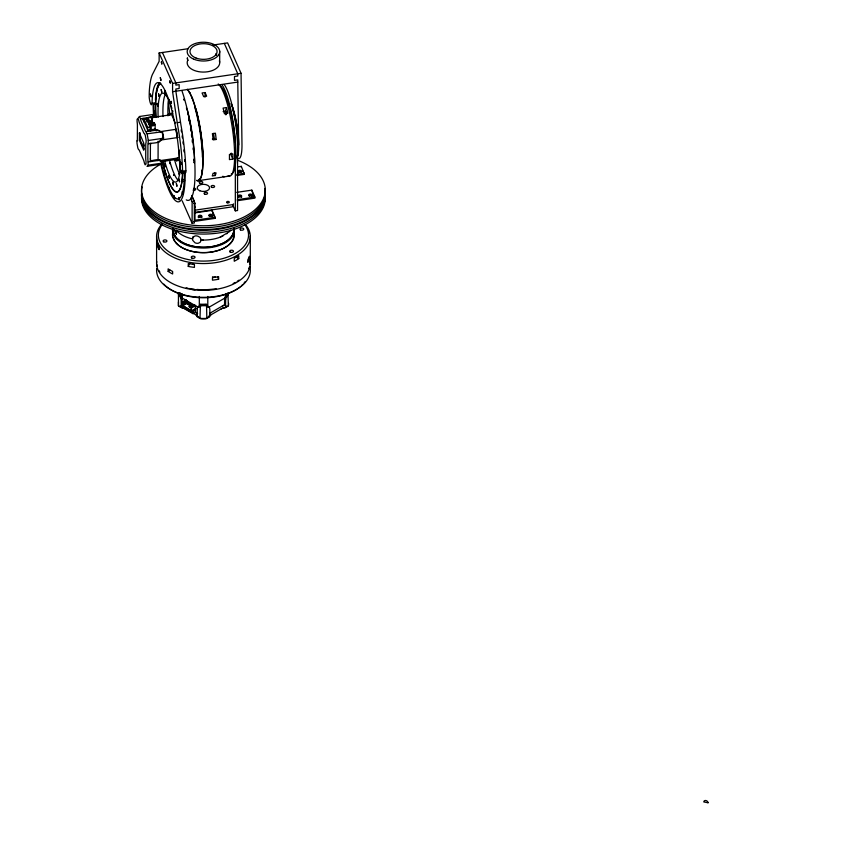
<?xml version="1.0" encoding="UTF-8"?>
<svg xmlns="http://www.w3.org/2000/svg" width="845" height="845" viewBox="0 0 845 845"><rect width="100%" height="100%" fill="white"/><g stroke="black" fill="none" stroke-linecap="round" stroke-linejoin="round"><path stroke-width="1.27" d="M156.6 263.249L156.6 236.611M176.394 231.15L176.383 234.044L173.457 228.784M193.325 236.484L192.396 238.829L190.379 238.374A30.409 17.555 0 0 1 177.387 231.572L176.383 230.431L176.383 234.044L175.38 232.893M185.794 308.995A6.19 3.57 0 0 0 182.182 307.981L178.453 305.911L178.453 292.983M191.731 195.396L194.35 201.332L194.35 222.985L192.121 223.312L192.121 201.659L190.547 198.1M191.931 196.357L194.984 203.275L194.984 220.239L215.116 217.281L215.116 218.359L193.706 221.517M206.56 305.922L206.835 318.343A25.192 14.545 0 0 1 199.99 318.343L200.445 304.358A23.428 13.52 0 0 0 206.518 304.348L206.835 306.798C211.958 305.351 208.947 315.027 209.634 316.727L206.011 318.818A23.428 13.52 0 0 1 200.814 318.818L197.191 316.727L197.001 315.903A4.415 2.556 0 0 0 195.892 314.826M219.689 62.245L219.689 51.175M221.02 308.995A6.19 3.57 0 0 1 224.643 307.981L228.372 305.911L227.939 292.856M224.358 84.722A42.43 8.566 81.6 0 1 237.561 148.065L237.561 210.521L235.332 210.849L235.332 148.393M212.718 45.091L227.611 42.894L241.057 73.304L241.976 144.495A30.938 6.242 81.6 0 1 237.677 158.311M250.3 263.027L250.3 236.399M139.383 133.045L143.756 143.101L143.734 150.262L139.362 140.196L139.383 133.045L140.238 132.918M144.146 149.132L140.217 140.069L140.238 134.112M150.114 129.866L150.125 127.003L146.544 118.754L144.062 119.124L144.051 121.986L143.101 119.81M146.755 121.764L146.766 118.543L147.621 118.416L150.769 125.662L150.748 131.028M147.611 120.56L147.537 117.645L151.815 117.011L152.586 122.261L153.896 125.271M144.062 119.124L147.643 127.373L147.632 130.225L155.332 129.095M148.202 161.944L157.635 160.55C159.874 159.029 162.895 164.437 161.564 161.733L162.705 160.941L163.507 162.483L161.965 164.11L146.977 166.317A25.192 5.091 81.6 0 0 148.192 165.155L147.981 160.508A4.415 0.887 81.6 0 1 147.864 158.511L147.907 145.52A4.415 0.887 81.6 0 1 148.139 143.851L148.276 140.481A25.192 5.091 81.6 0 0 147.093 133.816L145.826 131.63A4.415 0.887 81.6 0 1 145.308 130.859L141.337 121.733A4.415 0.887 81.6 0 1 140.671 119.441L139.562 116.483L138.358 117.645M150.357 161.332L150.421 143.555M153.473 125.715L151.477 121.12L150.621 121.247L152.174 125.535M150.833 130.035L150.854 125.292L147.537 117.645M151.604 120.624L151.392 122.356L151.287 120.666M151.392 122.356L151.329 120.898M151.836 123.37L151.498 117.328L148.076 117.835L151.171 124.975L154.593 124.468L154.35 122.852L155.131 124.659L155.121 129.412M151.91 121.416L151.487 118.046M152.132 122.747L152.596 124.342L151.92 117.983M152.28 124.395L152.639 122.874M152.66 123.961L153.04 125.366L152.565 122.683M152.723 125.409L152.723 123.983M153.04 125.366L152.618 123.729M153.906 125.197L153.917 122.916M154.339 125.134L154.35 122.852M158.068 160.201L158.131 141.157M161.543 162.05C160.286 157.466 153.04 160.888 150.421 160.761L150.769 161.564A4.415 0.887 81.6 0 1 150.431 158.131M176.447 160.793L177.387 159.885L177.387 158.068L175.887 159.504L176.447 160.793L180.112 160.244M177.471 135.77L177.461 137.587L176.003 129.317M179.298 150.114L179.277 157.793L160.561 160.55M205.039 97.122L205.06 92.559L202.061 93.003A46.855 9.464 81.6 0 1 203.634 96.626L206.634 96.182A46.855 9.464 81.6 0 0 205.06 92.559M213.574 133.447L214.355 138.728L216.172 139.467A46.855 9.464 81.6 0 0 215.401 133.193L212.401 133.637A46.855 9.464 81.6 0 1 213.172 139.911L216.172 139.467M200.445 304.358L199.99 306.798L198.195 306.703L197.286 307.929L197.191 316.727M209.021 315.998A6.19 3.57 0 0 1 209.676 315.544L222.277 308.277A4.415 2.556 0 0 1 224.126 307.633L225.562 307.527L225.668 298.623L228.372 294.366L226.217 293.49M153.008 117.138L153.272 114.466L152.892 115.945L151.223 117.043L140.545 118.744M188.213 48.704L159.135 52.981L159.135 61.284L153.008 73.388A67.864 13.7 81.6 0 0 149.259 92.316L149.195 97.133A5.978 1.204 81.6 0 0 150.452 103.343A5.978 1.204 81.6 0 0 151.899 104.178L152.132 100.639A56.066 11.323 81.6 0 1 165.631 91.841A56.066 11.323 81.6 0 1 179.51 161.12L180.069 168.937L181.485 173.405L185.425 173.151L185.858 170.701A67.864 13.7 81.6 0 0 180.914 124.806L175.866 91.218L175.866 89L179.151 88.514L179.151 84.648L175.866 85.123L175.866 82.916L162.42 52.496M169.697 163.55L169.877 162.905L170.162 163.423M173.647 175.042L174.102 174.651M173.743 174.746L173.658 175.39M181.844 173.721L182.573 171.186A67.864 13.7 81.6 0 0 177.63 125.282L172.581 91.704L172.581 83.401L159.135 52.981M194.434 162.662L193.896 160.054M184.284 179.489L184.337 178.369A61.97 12.517 81.6 0 0 184.453 173.869M225.562 299.51L225.604 299.014M180.418 169.518L180.999 172.158L180.967 170.151M184.136 181.527C185.551 181.485 183.238 175.823 184.094 182.499A61.97 12.517 81.6 0 1 182.795 191.488C183.059 198.892 181.157 189.65 182.562 192.195M197.191 308.71L197.234 308.203M209.634 316.727L209.666 316.305A4.415 2.556 0 0 1 210.923 314.826M169.613 163.391L170.13 163.603M164.226 174.609L163.687 171.831L164.405 175.042A61.97 12.517 81.6 0 0 168.651 187.115L168.736 187.294M148.266 143.692C151.582 142.773 161.215 143.872 161.828 138.464M178.453 301.961L178.453 305.911M153.463 116.335L153.346 115.797M207.891 317.731L207.912 317.635A6.19 3.57 0 0 1 208.493 316.505M219.299 55.654L219.299 54.545M226.882 294.071L224.58 298.517L224.569 304.791L225.562 305.362A4.415 2.556 0 0 0 222.277 306.112M161.976 138.517L161.902 138.886M225.203 296.331L225.71 295.412M153.441 116.43L155.226 115.955L154.55 114.276L139.562 116.483M198.321 307.115L199.335 305.932L200.751 306.08M225.858 114.878L225.404 111.255L226.513 107.579L223.091 108.086A46.855 9.464 81.6 0 1 224.443 113.8L227.875 113.293A46.855 9.464 81.6 0 0 226.513 107.579M160.613 132.39L160.064 131.038L157.107 130.109L146.111 131.556M147.093 133.816L162.462 131.736L161.807 132.528M182.214 193.568L182.076 194.012A61.97 12.517 81.6 0 1 179.267 198.512C179.446 203.339 177.904 194.413 179.267 198.512M188.277 266.428L188.277 263.545A46.855 27.051 0 0 0 194.424 264.496L194.424 267.379A46.855 27.051 0 0 1 188.277 266.428L189.639 263.482M173.7 174.545L174.292 175.232M226.217 296.996L226.502 296.458M176.52 159.42L161.553 161.617L160.011 160.064M161.406 138.918L161.004 139.51M153.093 116.156A23.649 4.774 81.6 0 0 152.406 116.99L153.484 117.054M162.06 161.036L161.395 161.849M153.177 117.529L154.857 116.462M162.705 160.941L162.039 161.754M225.7 295.496L227.136 293.923M206.518 304.348L200.561 304.475M153.811 117.444L154.149 116.98A23.428 4.732 81.6 0 1 154.836 116.124M161.965 164.11L162.335 163.613A24.748 4.996 81.6 0 0 163.507 162.483M153.125 117.011L151.582 118.078M160.761 139.784L159.937 140.502M168.25 114.55L169.19 113.652L172.855 113.103M153.494 117.043L154.212 116.557M180.629 293.595L180.344 294.387M203.265 240.075L201.11 239.98L203.265 240.075A30.409 17.555 0 0 0 220.08 237.213L229.312 231.752A30.409 17.555 0 0 0 230.748 230.252M226.713 233.822L227.252 233.4M199.272 305.974L200.497 305.932M168.144 271.393L168.144 268.868A46.855 27.051 0 0 0 172.644 271.467L172.644 273.991A46.855 27.051 0 0 1 168.144 271.393L170.13 270.242M195.639 308.89L191.498 311.287L182.002 305.805L182.002 302.193L186.143 299.806M186.872 300.831L183.555 302.742L182.932 302.383L185.932 300.292L186.555 301.01L185.932 300.292M189.248 306.746C198.163 302.594 184.506 306.239 191.181 307.865L191.181 310.749L182.309 305.626L182.309 302.742L182.932 302.383M193.389 306.027L185.625 301.549L185.625 300.831L186.249 300.471L186.249 303.355L192.903 307.189M182.932 302.014L183.555 302.383L186.555 300.651M182.002 302.193L184.252 303.492L187.241 301.771L194.487 305.953L194.487 306.672L195.121 306.312M182.256 304.791L181.252 305.362A4.415 2.556 0 0 1 181.981 305.383M185.794 302.869L185.488 302.415L187.041 302.14M182.309 302.742L184.252 303.851L187.241 302.13L192.248 305.013M182.309 305.626L186.249 303.355M186.491 303.492L182.752 305.658L182.752 307.749L192.998 313.664L195.491 312.228L197.656 313.474M186.756 303.418L188.308 302.605M189.301 303.133C186.259 305.637 189.988 302.616 189.544 303.63M188.023 304.147L189.576 303.334M189.28 304.612C193.061 303.207 188.361 304.971 189.597 305.066M189.28 304.876L190.812 303.999L189.322 304.95M191.804 304.622L190.822 305.816M190.59 305.679L192.111 304.802M191.181 306.777L194.181 305.045L194.804 305.774L194.181 305.404L191.181 307.136L194.804 305.404M192.09 306.545L193.104 305.33L193.347 305.827M189.248 306.386L191.498 307.675L195.639 305.288M195.491 308.689L191.741 310.854L191.741 311.573L195.491 309.407M183.872 306.312L192.998 311.573L195.491 310.136M208.905 307.295L225.668 297.609L225.668 293.785M209.528 313.432L225.045 304.464M220.08 237.213L222.985 235.935M178.696 198.786L178.527 198.86A61.97 12.517 81.6 0 1 174.778 197.434L174.725 197.381M158.416 142.15L158.997 141.949M150.674 117.201L151.223 117.043M169.401 100.111L168.947 99.298M178.728 173.69L179.172 174.514M185.425 173.151L181.485 173.405M207.574 305.943L206.898 305.795M162.462 131.736A24.748 4.996 81.6 0 1 163.603 138.21L148.276 140.481M172.581 83.401L241.057 73.304M172.581 91.704L237.772 82.092L237.772 79.874L234.487 80.359L234.487 76.494L237.772 76.008L237.772 73.79L224.326 43.38M152.037 103.27L155.322 102.794L155.174 103.692A5.978 1.204 81.6 0 1 154.16 103.777M151.667 117.592L171.63 114.656L175.274 123.043M147.78 118.818L143.111 119.504L143.111 118.363A4.415 0.887 81.6 0 0 143.914 121.353L147.875 130.479A4.415 0.887 81.6 0 0 148.688 131.186M152.596 118.828L151.498 117.328M223.122 111.593L225.404 111.255M152.586 122.261L153.473 125.335M150.854 125.292L155.131 124.659M150.769 125.662L149.914 125.789L146.766 118.543M177.144 122.715L180.429 122.24M147.643 127.373L150.125 127.003M160.413 131.619L176.637 129.222M139.362 140.196L140.217 140.069M160.635 140.069L178.105 137.492M212.348 139.024L214.355 138.728M177.387 159.885L179.827 159.525M148.192 165.155L163.18 162.948M232.85 159.103L229.428 159.61A46.855 9.464 81.6 0 0 229.439 154.455L232.871 153.948A46.855 9.464 81.6 0 1 232.85 159.103L230.674 154.096M182.573 171.186L185.858 170.701M182.52 172.327L185.805 171.841M182.372 173.162L185.657 172.676M237.551 166.909L241.321 166.349L244.385 174.355L236.822 175.464M215.253 175.517L212.253 175.961A46.855 9.464 81.6 0 0 213.056 173.309L216.056 172.866A46.855 9.464 81.6 0 1 215.253 175.517L214.651 172.993M236.832 174.387L244.385 173.267M198.036 180.714L229.639 176.056M236.737 192.354L251.831 190.136L254.894 197.054L254.894 198.131L237.265 200.73M192.121 201.659L194.35 201.332M193.706 203.465L194.984 203.275M237.287 199.652L254.894 197.054M194.994 210.183L231.847 204.754A2.651 1.532 0 0 0 233.632 203.877M194.994 212.348L231.847 206.919A2.651 1.532 0 0 0 233.473 206.212M194.445 212.951L212.053 210.352L215.116 217.281M162.81 138.263L163.603 138.21M180.196 292.74L178.887 292.877L178.453 294.366L181.083 298.274L181.252 307.527L181.981 307.548A4.415 2.556 0 0 1 184.548 308.277L197.149 315.544M178.453 294.366L180.143 294.187L181.527 296.109L182.256 302.425M155.628 130.162L156.272 130.098M158.279 160.497L157.635 160.55M206.835 305.721L199.99 305.721M157.001 130.098L157.561 130.151M158.406 130.31L158.944 130.468M207.447 305.879L208.535 307.2M235.639 256.827L238.755 258.623L238.755 255.729A46.855 27.051 0 0 1 234.245 258.327L234.245 261.221A46.855 27.051 0 0 0 238.755 258.623M179.689 293.923L180.45 294.504M180.925 297.324L198.195 307.295M185.625 300.831L186.249 301.19M182.752 306.386L191.741 311.573M153.948 110.875L154.234 113.758L153.938 109.575A61.97 12.517 81.6 0 1 153.822 104.569M160.18 163.719L160.687 164.3L160.582 163.571M174.028 196.642L173.869 196.462A61.97 12.517 81.6 0 1 169.613 189.291L169.475 188.974M176.394 230.431L177.387 231.572M188.836 120.93L188.836 118.48M192.259 142.129L192.259 139.678M217.524 276.843L218.623 279.199A46.855 27.051 0 0 1 212.465 280.16L212.475 277.625A46.855 27.051 0 0 0 218.623 276.674L218.623 279.199M242.853 170.891L244.385 174.355M252.349 192.364L254.387 196.98M232.713 204.912L235.332 210.849M212.57 212.591L215.116 218.359M182.161 200.761L192.121 223.312M169.19 113.652L169.75 114.931M152.501 122.578L153.547 124.975M155.11 128.567L156.145 130.964M150.621 121.247L152.691 126.011M143.238 143.523L144.273 145.889M194.075 162.758L193.896 162.177M181.77 296.627L181.96 297.165M140.671 142.33L140.872 143.143M163.55 172.105L163.497 171.915A61.97 12.517 81.6 0 1 161.332 163.539M216.257 55.4L216.162 53.51L216.753 54.925M230.896 153.357L231.372 154.434L231.593 153.209M153.864 115.776L154.149 116.98M184.495 100.217L184.041 99.002L183.872 99.995M226.08 114.138L225.985 111.487L226.724 113.515M162.082 131.609L163.265 138.274A23.428 4.732 81.6 0 0 162.662 134.207M198.934 317.731L198.913 317.635A6.19 3.57 0 0 0 198.332 316.505M181.115 298.401L181.21 298.95M176.552 130.595L177.017 133.183M182.15 297.884L182.256 298.792M182.224 298.317L182.256 298.887M193.949 159.092L194.012 160.18M154.117 113.631L154.181 114.835M237.772 82.092L238.702 144.97M251.831 190.136L251.831 191.213M241.321 166.349L241.321 167.437M212.053 210.352L212.053 211.44M207.796 296.447L207.796 306.661M199.314 296.447L199.314 306.661M195.491 305.732L195.491 312.228M192.998 311.573L192.998 313.664M191.731 136.996L191.731 133.109A40.792 8.239 81.6 0 0 188.931 117.624M191.498 307.675L191.498 311.287M182.045 293.616L182.045 296.172M181.432 293.785L181.432 297.609M168.514 99.055L168.514 104.019A15.495 3.126 81.6 0 1 169.528 113.378M219.373 60.777A16.266 9.39 0 0 1 202.958 72.078A16.266 9.39 0 0 1 187.748 60.238M231.604 104.548A30.938 6.242 81.6 0 1 238.1 134.63A30.938 6.242 81.6 0 1 236.906 158.026M155.417 100.154A56.066 11.323 81.6 0 1 159.969 82.567M186.386 107.864A40.792 8.239 81.6 0 1 186.925 109.681M187.96 113.536A40.792 8.239 81.6 0 1 188.456 115.554M222.14 85.049A42.43 8.566 81.6 0 1 223.481 87.204L224.844 90.014A42.43 8.566 81.6 0 1 235.206 142.435M187.294 110.03A46.855 9.464 81.6 0 1 194.519 162.272M187.463 89.676A46.855 9.464 81.6 0 1 201.881 143.312A46.855 9.464 81.6 0 1 196.61 180.429M189.248 91.809A46.412 9.369 81.6 0 1 189.924 92.918M191.973 97.143A46.412 9.369 81.6 0 1 192.66 98.823M195.987 108.984A46.412 9.369 81.6 0 1 203.138 160.73M199.747 179.51A46.412 9.369 81.6 0 1 198.712 180.175M224.221 176.806A46.855 9.464 81.6 0 1 222.848 176.246M219.425 85.06A45.081 9.105 81.6 0 1 234.192 131.398A45.081 9.105 81.6 0 1 231.192 174.049M218.211 84.004A46.855 9.464 81.6 0 1 233.41 136.288A46.855 9.464 81.6 0 1 228.446 175.76M187.252 89.232A46.855 9.464 81.6 0 1 201.955 142.33A46.855 9.464 81.6 0 1 196.843 180.418M227.654 176.299A46.855 9.464 81.6 0 1 227.199 176.204M194.72 107.04A46.412 9.369 81.6 0 1 202.42 157.265M201.987 170.014A46.412 9.369 81.6 0 1 201.765 171.715M199.652 178.834A46.412 9.369 81.6 0 1 198.142 180.217M233.093 110.568A30.938 6.242 81.6 0 1 237.001 156.737M230.991 103.544A30.409 6.137 81.6 0 1 238.216 137.122M238.248 151.984A30.409 6.137 81.6 0 1 237.519 155.807M150.473 145.139A4.415 0.887 81.6 0 1 150.833 143.323M154.117 114.455A25.192 5.091 81.6 0 1 154.55 114.276M152.406 116.705A23.871 4.816 81.6 0 1 152.702 116.272M154.212 115.216A24.748 4.996 81.6 0 1 155.047 114.645M163.233 161.279A23.428 4.732 81.6 0 1 162.536 162.124A54.893 11.08 81.6 0 0 182.647 172.422M185.182 173.933A64.885 13.098 81.6 0 1 177.091 201.638A64.885 13.098 81.6 0 1 160.972 164.754M153.473 113.769A64.885 13.098 81.6 0 1 153.125 104.727M181.168 129.824A64.885 13.098 81.6 0 1 181.495 131.831M182.119 135.855A64.885 13.098 81.6 0 1 182.404 137.872M182.942 141.907A64.885 13.098 81.6 0 1 183.196 143.914M183.861 149.903A64.885 13.098 81.6 0 1 184.052 151.878M184.675 159.61A64.885 13.098 81.6 0 1 184.791 161.501M181.992 90.943A64.885 13.098 81.6 0 1 194.868 164.648A64.885 13.098 81.6 0 1 186.27 199.864M155.892 117.434A54.893 11.08 81.6 0 1 160.814 83.391A54.809 11.069 81.6 0 0 155.913 117.466M190.505 128.852A61.97 12.517 81.6 0 1 190.812 130.764M191.403 134.608A61.97 12.517 81.6 0 1 191.678 136.541M193.061 148.023A61.97 12.517 81.6 0 1 193.251 149.914M180.238 161.585A44.912 9.063 81.6 0 1 164.722 161.3M158.121 117.307A44.912 9.063 81.6 0 1 170.183 103.491M170.532 104.4A44.912 9.063 81.6 0 1 171.218 106.322M171.556 107.326A44.912 9.063 81.6 0 1 171.894 108.361M172.57 110.526A44.912 9.063 81.6 0 1 172.898 111.646M178.432 180.534A44.912 9.063 81.6 0 1 169.613 160.582M163 116.578A44.912 9.063 81.6 0 1 165.462 94.186M182.626 172.369A54.809 11.069 81.6 0 1 162.61 162.071M179.679 174.355A44.912 9.063 81.6 0 1 174.577 159.853M167.965 115.849A44.912 9.063 81.6 0 1 168.662 99.319M264.992 190.294A61.875 35.722 0 0 1 206.338 229.481A61.875 35.722 0 0 1 141.527 193.674M264.992 188.424A61.875 35.722 0 0 1 202.156 227.632A61.875 35.722 0 0 1 142.118 186.988M238.058 160.444A61.875 35.722 0 0 1 252.285 211.947A61.875 35.722 0 0 1 162.335 216.764A61.875 35.722 0 0 1 159.916 164.627M264.992 192.966A61.875 35.722 0 0 1 204.247 232.185A61.875 35.722 0 0 1 141.685 193.938M264.992 191.086A61.875 35.722 0 0 1 206.338 230.273A61.875 35.722 0 0 1 141.527 194.466M264.992 194.846A61.875 35.722 0 0 1 206.338 234.023A61.875 35.722 0 0 1 141.527 198.226M249.835 266.46A46.855 27.051 0 0 1 205.208 297.324A46.855 27.051 0 0 1 156.705 268.478M245.166 281.607A45.081 26.026 0 0 1 244.047 283.054M242.779 284.459A45.081 26.026 0 0 1 241.364 285.821M239.8 287.131A45.081 26.026 0 0 1 163.793 284.121M249.835 259.457A46.855 27.051 0 0 1 205.208 290.321A46.855 27.051 0 0 1 156.705 261.475M249.286 267.126A46.412 26.797 0 0 1 248.768 268.699M239.082 280.107A46.412 26.797 0 0 1 237.234 281.3M235.269 282.431A46.412 26.797 0 0 1 233.199 283.497M216.13 288.705A46.412 26.797 0 0 1 196.874 289.455M194.139 289.18A46.412 26.797 0 0 1 189.66 288.515M187.907 288.177A46.412 26.797 0 0 1 186.175 287.796M159.885 272.153A46.412 26.797 0 0 1 158.997 270.632M249.708 260.725A46.412 26.797 0 0 1 249.824 263.936M193.642 264.084A1.901 1.099 0 0 1 192.66 264.084M246.096 225.309A46.855 27.051 0 0 1 202.219 263.545A46.855 27.051 0 0 1 161.87 224.031M244.934 224.876A45.081 26.026 0 0 1 203.518 261.094A45.081 26.026 0 0 1 161.902 224.96M248.969 231.541A46.855 27.051 0 0 1 249.423 232.734M206.412 290.236A46.412 26.797 0 0 1 200.751 290.247M195.132 289.856A46.412 26.797 0 0 1 192.364 289.518M157.318 266.428A46.412 26.797 0 0 1 157.096 264.802M249.708 261.38A46.412 26.797 0 0 1 249.814 264.643M215.179 276.769A1.901 1.099 0 0 1 212.486 276.769M233.759 231.139A30.938 17.861 0 0 1 204.596 252.57A30.938 17.861 0 0 1 172.75 232.449M233.632 233.03A30.409 17.555 0 0 1 233.632 237.265M233.357 238.311A30.409 17.555 0 0 1 207.109 252.581A30.409 17.555 0 0 1 175.718 242.357M175.01 241.374A30.409 17.555 0 0 1 173.257 237.265M234.276 228.699A30.938 17.861 0 0 1 203.677 248.029A30.938 17.861 0 0 1 172.57 228.963M233.801 228.678A30.409 17.555 0 0 1 203.444 247.289A30.409 17.555 0 0 1 173.088 228.678M233.843 229.196A30.409 17.555 0 0 1 212.042 246.582A30.409 17.555 0 0 1 177.387 238.797L175.38 236.505A30.409 17.555 0 0 1 173.056 228.995M226.809 306.006A23.428 13.52 0 0 1 226.692 306.883M180.133 306.883A23.428 13.52 0 0 1 180.006 306.006M195.892 312.661A4.415 2.556 0 0 1 197.191 314.562M209.634 314.562A4.415 2.556 0 0 1 210.923 312.661M228.583 303.27A25.192 14.545 0 0 1 228.372 305.911M206.75 305.108A24.748 14.291 0 0 1 200.107 305.108M194.868 206.835A1.331 0.76 0 0 1 194.846 207.606M194.001 188.245A1.764 1.025 0 0 1 195.681 189.544A1.764 1.025 0 0 1 193.082 190.146M209.159 215.792A1.764 1.025 0 0 1 211.43 215.486A1.764 1.025 0 0 1 212.253 216.753M198.406 217.693A1.764 1.025 0 0 1 199.969 216.341A1.764 1.025 0 0 1 201.818 217.566M248.937 195.575A1.764 1.025 0 0 1 251.208 195.269A1.764 1.025 0 0 1 252.032 196.526M238.089 197.202A1.764 1.025 0 0 1 239.969 196.124A1.764 1.025 0 0 1 241.596 197.339M238.258 172.813A1.764 1.025 0 0 1 239.135 171.461A1.764 1.025 0 0 1 241.469 171.968M168.736 187.157L169.327 189.639L168.736 187.157M136.996 140.925L136.985 143.08A23.428 4.732 81.6 0 0 137.883 148.15L138.58 149.649A6.19 1.246 81.6 0 1 139.52 150.759L143.492 159.895A6.19 1.246 81.6 0 1 144.432 163.117L145.118 164.796A23.428 4.732 81.6 0 0 146.037 163.909L146.027 161.585A6.19 1.246 81.6 0 1 145.71 157.762L145.752 144.759A6.19 1.246 81.6 0 1 146.09 142.425L146.122 140.217A23.428 4.732 81.6 0 0 145.224 135.158L144.569 133.637A6.19 1.246 81.6 0 1 143.587 132.549L139.626 123.412A6.19 1.246 81.6 0 1 138.686 120.191L137.999 118.511A23.428 4.732 81.6 0 0 137.08 119.398L137.091 121.722A6.19 1.246 81.6 0 1 137.408 125.546L137.355 138.538A6.19 1.246 81.6 0 1 137.027 140.872L137.027 140.872M150.399 94.101L151.012 96.668L150.399 94.101M164.733 164.12L165.324 166.613L164.733 164.12M160.328 77.687L160.93 80.275L160.328 77.687M161.184 89.581L161.765 92.094L161.184 89.581M171.461 103.058C170.606 105.445 170.743 97.714 171.461 103.058M181.316 164.11C180.46 166.497 180.587 158.754 181.316 164.11M187.358 58.041L187.717 60.417L187.358 58.041M169.792 81.004L170.246 83L169.792 81.004M161.374 61.96L161.828 63.956L161.374 61.96M176.362 183.545L176.922 186.143L176.362 183.545M157.149 103.439L157.698 106.047L157.149 103.439M164.743 90.742L165.282 93.351L164.743 90.742M168.778 175.475L169.317 178.094L168.778 175.475M172.813 182.256L173.362 184.875L172.813 182.256M179.003 179.108L179.541 181.728L179.003 179.108M158.564 93.827L159.156 96.488L158.564 93.827M174.028 195.829L174.619 198.512L174.028 195.829M192.681 237.487L192.692 240.307L195.005 242.768A4.5 3.581 21.6 0 0 198.364 243.202C202.061 242.504 201.733 237.35 198.353 236.41A4.5 3.581 21.6 0 0 194.994 235.966L192.681 237.487M708.015 802.75L703.811 801.947A2.208 1.711 30 0 1 705.913 800.542A2.208 1.711 30 0 1 708.015 802.75M249.423 258.823L249.423 256.299A46.855 27.051 0 0 1 247.775 259.848L247.775 262.373A46.855 27.051 0 0 0 249.423 258.823M159.124 249.592L159.124 246.708A46.855 27.051 0 0 1 157.476 243.159L157.476 246.043A46.855 27.051 0 0 0 159.124 249.592M193.843 59.203A16.266 9.39 0 0 0 219.615 52.643A16.266 9.39 0 0 0 196.885 43.032A16.266 9.39 0 0 0 193.843 59.203M195.998 58.03A13.552 7.827 0 0 0 217.049 52.02A13.552 7.827 0 0 0 197.508 44.51A13.552 7.827 0 0 0 195.998 58.03M163.677 241.786A1.901 1.099 0 0 0 166.856 241.29A1.901 1.099 0 0 0 164.532 239.948A1.901 1.099 0 0 0 163.677 241.786M191.804 258.021A1.901 1.099 0 0 0 194.984 257.524A1.901 1.099 0 0 0 192.66 256.183A1.901 1.099 0 0 0 191.804 258.021M240.529 229.893A1.901 1.099 0 0 0 243.709 229.396A1.901 1.099 0 0 0 241.374 228.055A1.901 1.099 0 0 0 240.529 229.893M230.231 252.074A1.901 1.099 0 0 0 233.41 251.588A1.901 1.099 0 0 0 231.086 250.236A1.901 1.099 0 0 0 230.231 252.074M227.168 202.779A1.331 0.76 0 0 0 229.28 202.261A1.331 0.76 0 0 0 227.453 201.459A1.331 0.76 0 0 0 227.168 202.779M199.811 190.79A6.19 3.57 0 0 0 209.56 188.213A6.19 3.57 0 0 0 200.835 184.622A6.19 3.57 0 0 0 199.811 190.79M211.926 187.368A1.764 1.025 0 0 0 214.598 186.502A1.764 1.025 0 0 0 211.958 185.594A1.764 1.025 0 0 0 211.926 187.368M200.096 183.312A1.764 1.025 0 0 0 202.768 182.446A1.764 1.025 0 0 0 200.138 181.548A1.764 1.025 0 0 0 200.096 183.312M204.849 194.17A1.764 1.025 0 0 0 207.574 193.368A1.764 1.025 0 0 0 205.008 192.406A1.764 1.025 0 0 0 204.849 194.17M209.571 216.14A1.764 1.025 0 0 0 212.359 215.412A1.764 1.025 0 0 0 209.866 214.376A1.764 1.025 0 0 0 209.571 216.14M198.913 217.049A1.764 1.025 0 0 0 201.818 216.478A1.764 1.025 0 0 0 199.515 215.317A1.764 1.025 0 0 0 198.913 217.049M249.349 195.913A1.764 1.025 0 0 0 252.137 195.184A1.764 1.025 0 0 0 249.645 194.16A1.764 1.025 0 0 0 249.349 195.913M238.691 196.822A1.764 1.025 0 0 0 241.596 196.251A1.764 1.025 0 0 0 239.293 195.089A1.764 1.025 0 0 0 238.691 196.822M238.839 172.137A1.764 1.025 0 0 0 241.628 171.408A1.764 1.025 0 0 0 239.135 170.373A1.764 1.025 0 0 0 238.839 172.137"/></g></svg>
